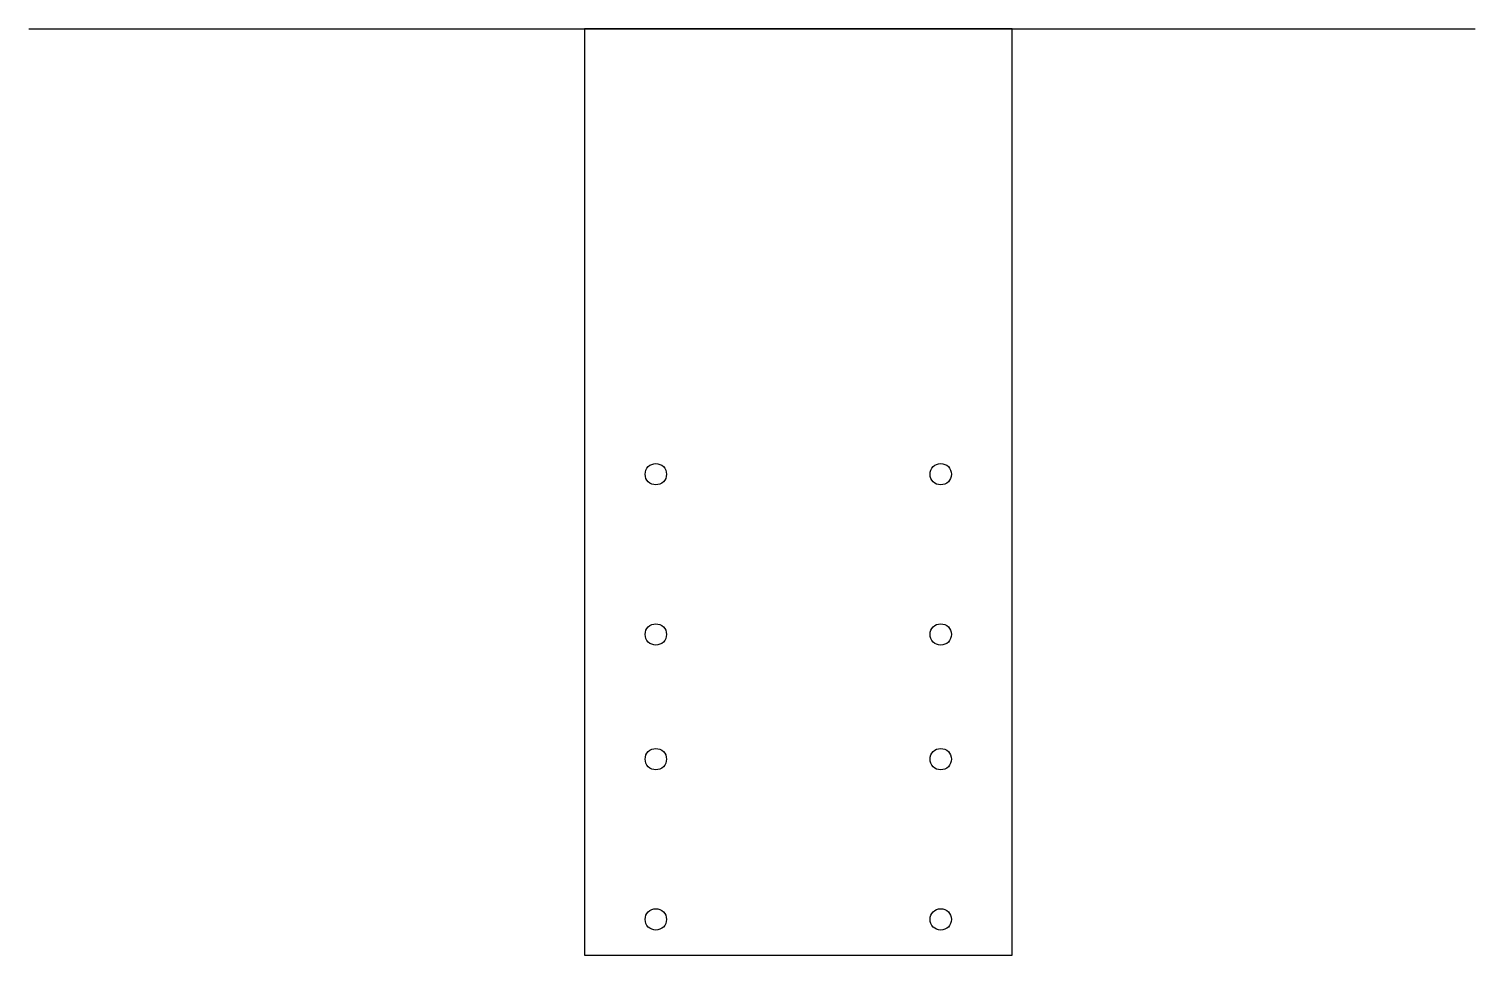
# Model space of a CAD drawing. Header units: millimetres. Extents: x -102 to 102, y -142 to -12.
import ezdxf

# ---------------------------------------------------------------- set-up
doc = ezdxf.new("R2010")
doc.units = ezdxf.units.MM
doc.layers.get('0').update_dxf_attribs({"linetype": 'CONTINUOUS'})

msp = doc.modelspace()

# ---------------------------------------------------------------- linework, layer by layer
msp.add_line((-101.5, -11.90625), (101.5, -11.90625))
msp.add_lwpolyline([(36.5, -11.90625), (-23.5, -11.90625), (-23.5, -141.90625), (36.5, -141.90625)], close=True)
for centre in [(-13.5, -74.40625), (26.5, -74.40625), (-13.5, -96.90625), (26.5, -96.90625), (-13.5, -114.40625), (26.5, -114.40625), (-13.5, -136.90625), (26.5, -136.90625)]:
    msp.add_circle(centre, 1.5)

doc.saveas('drawing.dxf')
